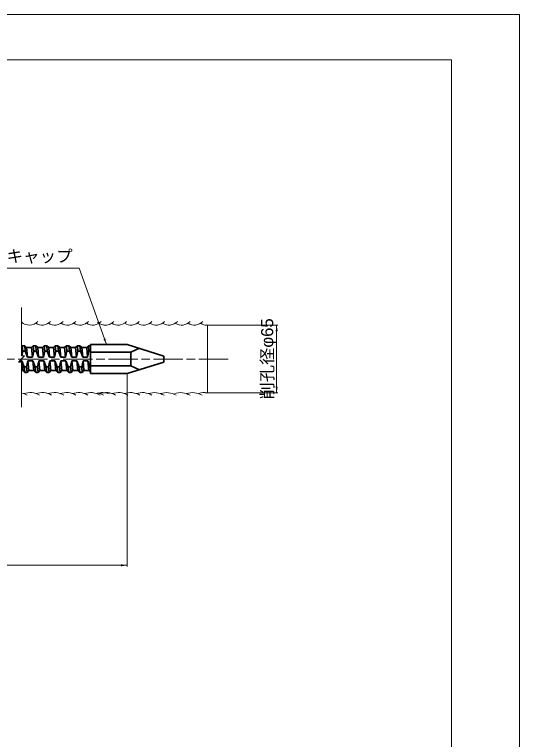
# Model space of a CAD drawing. Units: millimetres at full size, sheet at 1:2; details may follow other scales. Extents: x 2129 to 3811, y 1526 to 2714.
# Drawn here: x 3397 to 3811, y 2120 to 2714 of the extents above; entities that cross this region are included whole.
import ezdxf
from ezdxf.enums import TextEntityAlignment as Align

# ---------------------------------------------------------------- set-up
doc = ezdxf.new("R2010")
doc.units = ezdxf.units.MM
doc.header["$LTSCALE"] = 2
doc.linetypes.add('CHAIN', pattern=[18.5, 12, -1.5, 3.5, -1.5])
for name, color, linetype, lineweight in [('1 外形線', 7, 'Continuous', 35), ('2 細い実線', 3, 'Continuous', 20), ('4中心線', 1, 'CHAIN', 15), ('5 想像線', 7, 'Continuous', 13), ('6寸法線', 4, 'Continuous', 13), ('Defpoints_2', 7, 'Continuous', 13)]:
    doc.layers.add(name, color=color, linetype=linetype, lineweight=lineweight)
doc.styles.add('ＭＳ Ｐゴシック', font='')
doc.styles.get('ＭＳ Ｐゴシック').set_extended_font_data('MS PGothic')

# ---------------------------------------------------------------- blocks, each defined once
blk = doc.blocks.new('filled_arrow')
at = {"color": 0, "linetype": 'Continuous', "lineweight": -2}
blk.add_solid([(7.5, 1.25), (0, 0), (7.5, -1.25)], dxfattribs=at)

msp = doc.modelspace()

# ---------------------------------------------------------------- linework, layer by layer
at = {"layer": '1 外形線'}
for p, q in [((3403.503, 2443.1), (3402.878, 2442.495)), ((3405.503, 2443.1), (3403.503, 2443.1)), ((3403.978, 2438.477), (3403.503, 2443.1)), ((3405.503, 2443.1), (3407.12, 2441.499)), ((3405.978, 2438.477), (3405.503, 2443.1)), ((3411.134, 2441.499), (3407.12, 2441.499)), ((3407.884, 2433.627), (3407.12, 2441.499)), ((3412.527, 2443.1), (3411.133, 2441.499)), ((3411.898, 2433.627), (3411.133, 2441.498)), ((3414.527, 2443.1), (3412.527, 2443.1)), ((3413.002, 2438.477), (3412.527, 2443.1)), ((3414.527, 2443.1), (3416.144, 2441.499)), ((3415.002, 2438.476), (3414.527, 2443.1)), ((3416.908, 2433.627), (3416.144, 2441.499)), ((3420.157, 2441.499), (3416.144, 2441.499)), ((3421.551, 2443.1), (3420.157, 2441.499)), ((3420.922, 2433.627), (3420.157, 2441.498)), ((3423.551, 2443.099), (3421.551, 2443.1)), ((3422.026, 2438.476), (3421.551, 2443.1)), ((3424.026, 2438.476), (3423.551, 2443.099)), ((3423.551, 2443.099), (3425.168, 2441.499)), ((3429.181, 2441.499), (3425.168, 2441.499)), ((3425.932, 2433.626), (3425.168, 2441.499)), ((3430.575, 2443.099), (3429.181, 2441.498)), ((3429.946, 2433.626), (3429.181, 2441.498)), ((3432.575, 2443.099), (3430.575, 2443.099)), ((3431.05, 2438.476), (3430.575, 2443.099)), ((3432.575, 2443.099), (3434.191, 2441.498)), ((3433.05, 2438.476), (3432.575, 2443.099)), ((3434.956, 2433.626), (3434.191, 2441.498)), ((3438.205, 2441.498), (3434.191, 2441.498)), ((3439.598, 2443.099), (3438.205, 2441.498)), ((3438.969, 2433.626), (3438.205, 2441.497)), ((3441.599, 2443.099), (3439.598, 2443.099)), ((3440.074, 2438.476), (3439.598, 2443.099)), ((3441.599, 2443.099), (3443.215, 2441.498)), ((3442.074, 2438.475), (3441.599, 2443.099)), ((3443.98, 2433.626), (3443.215, 2441.498)), ((3447.229, 2441.498), (3443.215, 2441.498)), ((3448.622, 2443.098), (3447.229, 2441.497)), ((3447.993, 2433.625), (3447.229, 2441.497)), ((3450.622, 2443.098), (3448.622, 2443.098)), ((3449.098, 2438.475), (3448.622, 2443.098)), ((3450.622, 2443.098), (3452.239, 2441.498)), ((3451.097, 2438.475), (3450.622, 2443.098)), ((3456.253, 2441.498), (3452.239, 2441.498)), ((3453.003, 2433.625), (3452.239, 2441.498)), ((3457.646, 2443.098), (3456.253, 2441.497)), ((3457.017, 2433.625), (3456.253, 2441.496)), ((3459.387, 2443.098), (3457.646, 2443.098)), ((3458.121, 2438.475), (3457.646, 2443.098)), ((3459.389, 2444.098), (3459.386, 2420.198)), ((3459.389, 2444.098), (3489.389, 2444.094)), ((3489.389, 2444.094), (3519.388, 2434.641)), ((3403.978, 2438.477), (3403.112, 2434.67)), ((3403.978, 2438.477), (3405.978, 2438.477)), ((3405.978, 2438.477), (3407.884, 2433.627)), ((3413.002, 2438.477), (3411.898, 2433.627)), ((3413.002, 2438.477), (3415.002, 2438.476)), ((3415.002, 2438.476), (3416.908, 2433.627)), ((3422.026, 2438.476), (3420.922, 2433.626)), ((3422.026, 2438.476), (3424.026, 2438.476)), ((3424.026, 2438.476), (3425.932, 2433.626)), ((3431.05, 2438.476), (3429.945, 2433.626)), ((3431.05, 2438.476), (3433.05, 2438.476)), ((3433.05, 2438.476), (3434.956, 2433.626)), ((3440.074, 2438.476), (3438.969, 2433.626)), ((3440.074, 2438.476), (3442.074, 2438.475)), ((3442.074, 2438.475), (3443.98, 2433.626)), ((3449.098, 2438.475), (3447.993, 2433.625)), ((3449.098, 2438.475), (3451.097, 2438.475)), ((3451.097, 2438.475), (3453.003, 2433.625)), ((3458.121, 2438.475), (3457.017, 2433.625)), ((3458.121, 2438.475), (3459.387, 2438.475)), ((3459.389, 2437.666), (3492.389, 2437.662)), ((3492.389, 2437.662), (3492.387, 2426.627)), ((3492.389, 2437.662), (3499.389, 2440.943)), ((3403.122, 2430.627), (3401.348, 2430.627)), ((3403.886, 2422.8), (3403.122, 2430.627)), ((3405.028, 2425.777), (3403.122, 2430.627)), ((3407.028, 2425.777), (3408.132, 2430.626)), ((3411.898, 2433.627), (3407.884, 2433.627)), ((3412.146, 2430.626), (3408.132, 2430.627)), ((3408.896, 2422.8), (3408.132, 2430.626)), ((3412.91, 2422.799), (3412.146, 2430.626)), ((3414.052, 2425.776), (3412.146, 2430.626)), ((3416.051, 2425.777), (3417.156, 2430.626)), ((3420.922, 2433.627), (3416.908, 2433.627)), ((3421.169, 2430.626), (3417.156, 2430.627)), ((3417.92, 2422.799), (3417.156, 2430.626)), ((3421.934, 2422.799), (3421.169, 2430.626)), ((3423.075, 2425.776), (3421.169, 2430.626)), ((3425.075, 2425.777), (3426.18, 2430.626)), ((3429.946, 2433.626), (3425.932, 2433.626)), ((3430.193, 2430.626), (3426.18, 2430.627)), ((3426.944, 2422.799), (3426.18, 2430.626)), ((3430.958, 2422.799), (3430.193, 2430.626)), ((3432.099, 2425.776), (3430.193, 2430.625)), ((3434.099, 2425.776), (3435.203, 2430.625)), ((3438.969, 2433.626), (3434.956, 2433.626)), ((3435.968, 2422.798), (3435.203, 2430.625)), ((3439.217, 2430.625), (3435.204, 2430.626)), ((3439.982, 2422.798), (3439.217, 2430.625)), ((3441.123, 2425.775), (3439.217, 2430.625)), ((3443.123, 2425.776), (3444.227, 2430.625)), ((3447.993, 2433.625), (3443.98, 2433.626)), ((3448.241, 2430.625), (3444.227, 2430.626)), ((3444.992, 2422.798), (3444.227, 2430.625)), ((3449.005, 2422.798), (3448.241, 2430.625)), ((3450.147, 2425.775), (3448.241, 2430.625)), ((3452.147, 2425.775), (3453.251, 2430.625)), ((3457.017, 2433.625), (3453.003, 2433.625)), ((3457.265, 2430.624), (3453.251, 2430.626)), ((3454.016, 2422.798), (3453.251, 2430.625)), ((3458.029, 2422.797), (3457.265, 2430.624)), ((3459.171, 2425.775), (3457.265, 2430.624)), ((3519.388, 2429.641), (3489.386, 2420.194)), ((3519.388, 2434.641), (3519.388, 2429.641)), ((3405.503, 2421.2), (3405.028, 2425.777)), ((3405.028, 2425.777), (3407.028, 2425.777)), ((3407.503, 2421.2), (3407.028, 2425.777)), ((3414.052, 2425.776), (3416.051, 2425.777)), ((3414.527, 2421.2), (3414.052, 2425.776)), ((3416.527, 2421.2), (3416.051, 2425.777)), ((3423.075, 2425.776), (3425.075, 2425.777)), ((3423.551, 2421.2), (3423.075, 2425.776)), ((3425.55, 2421.199), (3425.075, 2425.777)), ((3432.574, 2421.199), (3432.099, 2425.776)), ((3432.099, 2425.776), (3434.099, 2425.776)), ((3434.574, 2421.199), (3434.099, 2425.776)), ((3441.123, 2425.775), (3443.123, 2425.776)), ((3441.598, 2421.199), (3441.123, 2425.775)), ((3443.598, 2421.199), (3443.123, 2425.776)), ((3450.622, 2421.199), (3450.147, 2425.775)), ((3450.147, 2425.775), (3452.147, 2425.775)), ((3452.622, 2421.198), (3452.147, 2425.775)), ((3459.388, 2423.14), (3459.171, 2425.775)), ((3459.171, 2425.775), (3459.388, 2425.775)), ((3459.387, 2426.631), (3492.387, 2426.627)), ((3492.387, 2426.627), (3499.387, 2423.343)), ((3403.886, 2422.8), (3402.878, 2422.8)), ((3405.503, 2421.2), (3403.886, 2422.8)), ((3407.503, 2421.2), (3405.503, 2421.2)), ((3407.503, 2421.2), (3408.896, 2422.8)), ((3412.91, 2422.799), (3408.896, 2422.8)), ((3414.527, 2421.2), (3412.91, 2422.799)), ((3416.527, 2421.2), (3414.527, 2421.2)), ((3416.527, 2421.2), (3417.92, 2422.799)), ((3421.934, 2422.799), (3417.92, 2422.799)), ((3423.551, 2421.2), (3421.934, 2422.799)), ((3425.55, 2421.199), (3423.551, 2421.2)), ((3425.55, 2421.199), (3426.944, 2422.799)), ((3430.958, 2422.799), (3426.944, 2422.799)), ((3432.574, 2421.199), (3430.958, 2422.799)), ((3434.574, 2421.199), (3432.574, 2421.199)), ((3434.574, 2421.199), (3435.968, 2422.798)), ((3439.982, 2422.798), (3435.968, 2422.798)), ((3441.598, 2421.199), (3439.982, 2422.798)), ((3443.598, 2421.199), (3441.598, 2421.199)), ((3443.598, 2421.199), (3444.992, 2422.798)), ((3449.005, 2422.798), (3444.992, 2422.798)), ((3450.622, 2421.199), (3449.005, 2422.798)), ((3452.622, 2421.198), (3450.622, 2421.199)), ((3452.622, 2421.198), (3454.016, 2422.798)), ((3458.029, 2422.797), (3454.016, 2422.798)), ((3459.389, 2421.413), (3458.029, 2422.797)), ((3459.386, 2420.198), (3489.386, 2420.194))]:
    msp.add_line(p, q, dxfattribs=at)
at = {"layer": '2 細い実線'}
for p, q in [((3402.879, 2474.31), (3402.878, 2434.67)), ((3555.222, 2404.504), (3555.223, 2459.957)), ((3400.378, 2429.654), (3405.378, 2434.67)), ((3402.878, 2429.654), (3400.378, 2429.654)), ((3402.878, 2434.67), (3405.378, 2434.67)), ((3402.878, 2392.863), (3402.878, 2429.654))]:
    msp.add_line(p, q, dxfattribs=at)
for centre, radius, start, end in [((3409.309, 2469.313), 9.363, 226.61817, 317.16546), ((3419.699, 2469.312), 9.363, 236.29887, 317.16546), ((3430.09, 2469.312), 9.363, 236.29887, 317.16546), ((3440.48, 2469.312), 9.363, 236.29887, 317.16546), ((3450.87, 2469.312), 9.363, 236.29887, 317.16546), ((3461.26, 2469.311), 9.363, 236.29887, 317.16546), ((3471.65, 2469.311), 9.363, 226.61817, 317.16546), ((3471.65, 2469.311), 9.363, 236.29887, 290.20424), ((3482.04, 2469.311), 9.363, 236.29887, 317.16546), ((3492.43, 2469.311), 9.363, 236.29887, 317.16546), ((3502.82, 2469.31), 9.363, 236.29887, 317.16546), ((3513.21, 2469.31), 9.363, 236.29887, 317.16546), ((3523.6, 2469.31), 9.363, 236.29887, 317.16546), ((3533.99, 2469.31), 9.363, 236.29887, 317.16546), ((3544.38, 2469.309), 9.363, 236.29887, 317.16546), ((3554.77, 2469.309), 9.363, 236.29887, 272.77034), ((3399.73, 2389.755), 14.948, 58.00557, 77.8411), ((3409.66, 2389.755), 14.948, 58.00557, 109.39837), ((3419.59, 2389.754), 14.948, 58.00557, 109.39837), ((3429.52, 2389.754), 14.948, 58.00557, 109.39837), ((3439.449, 2389.753), 14.948, 58.00557, 109.39837), ((3449.379, 2389.753), 14.948, 58.00557, 109.39837), ((3459.309, 2389.752), 14.948, 58.00557, 109.39837), ((3469.239, 2389.752), 14.948, 67.81538, 109.39837), ((3462.07, 2389.754), 14.948, 58.00557, 77.8411), ((3472, 2389.753), 14.948, 58.00557, 109.39837), ((3481.93, 2389.753), 14.948, 58.00557, 109.39837), ((3491.86, 2389.752), 14.948, 58.00557, 109.39837), ((3501.79, 2389.752), 14.948, 58.00557, 109.39837), ((3511.72, 2389.751), 14.948, 58.00557, 109.39837), ((3521.65, 2389.751), 14.948, 58.00557, 109.39837), ((3532.96, 2389.751), 14.948, 58.00557, 109.39837), ((3542.89, 2389.75), 14.948, 58.00557, 109.39837), ((3552.82, 2389.75), 14.948, 80.74924, 109.39837)]:
    msp.add_arc(centre, radius, start, end, dxfattribs=at)
at = {"layer": '4中心線'}
msp.add_line((3572.058, 2432.149), (2342.591, 2432.137), dxfattribs=at)
at = {"layer": '5 想像線'}
for q in [(2184.159, 2677.221), (3754.856, 1563.667)]:
    msp.add_line((3754.856, 2677.221), q, dxfattribs=at)
at = {"layer": '6寸法線'}
for p, q in [((3553.285, 2459.957), (3612.753, 2459.957)), ((3611.753, 2459.957), (3611.753, 2404.504)), ((3489.386, 2420.132), (3489.386, 2262.168)), ((3553.282, 2404.504), (3612.753, 2404.504)), ((2371.585, 2263.168), (3489.386, 2263.168))]:
    msp.add_line(p, q, dxfattribs=at)
msp.add_lwpolyline([(3472.386, 2444.103), (3470.713, 2448.815), (3450.201, 2506.594), (3320.887, 2506.594)], dxfattribs=at)
at = {"layer": 'Defpoints_2'}
msp.add_lwpolyline([(2128.507, 1526.445), (3810.507, 1526.445), (3810.507, 2714.445), (2128.507, 2714.445)], close=True, dxfattribs=at)

# ---------------------------------------------------------------- block references
at = {"layer": '6寸法線', "xscale": 0.667, "yscale": 0.667}
for p, rotation in [((3611.753, 2459.957), 270), ((3472.386, 2444.103), 109.5), ((3611.753, 2404.504), 90), ((3489.386, 2263.168), 180)]:
    msp.add_blockref('filled_arrow', p, dxfattribs=dict(at, rotation=rotation))

# ---------------------------------------------------------------- texts
at = {"layer": '6寸法線', "color": 7, "style": 'ＭＳ Ｐゴシック'}
msp.add_text('4.D19 先端キャップ', height=9.897, dxfattribs=at).set_placement((3325.529, 2508.561), align=Align.BOTTOM_LEFT)
at = {"layer": '6寸法線', "style": 'ＭＳ Ｐゴシック', "width": 1.05}
msp.add_text('削孔径φ65', height=9.897, rotation=90, dxfattribs=at).set_placement((3603.963, 2432.23), align=Align.MIDDLE_CENTER)

doc.saveas('drawing.dxf')
